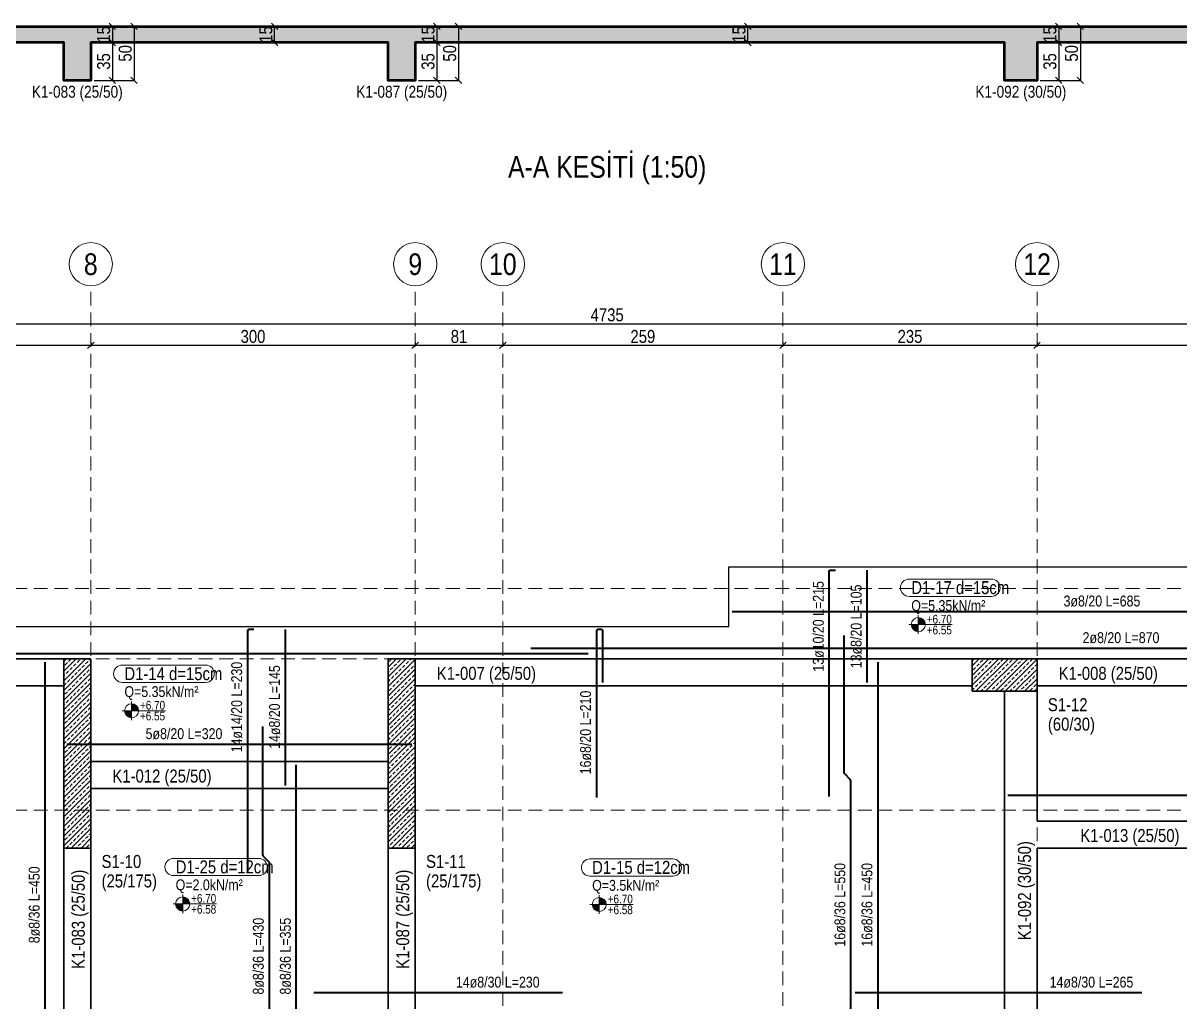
# Model space of a CAD drawing. Header units: millimetres. Extents: x 918 to 6439, y 631 to 3135.
# Drawn here: x 3231 to 4301, y 2207 to 3113 of the extents above; entities that cross this region are included whole.
import ezdxf
from ezdxf.enums import TextEntityAlignment as Align

# ---------------------------------------------------------------- set-up
doc = ezdxf.new("R2010")
doc.units = ezdxf.units.MM
doc.linetypes.add('DASHED', pattern=[19.05, 12.7, -6.35])
for name, color, linetype, lineweight in [('AKS BALONU (BEYKENT)', 7, 'Continuous', 20), ('AKS CIZGISI (BEYKENT)', 252, 'DASHED', 20), ('AKS OLCU (BEYKENT)', 200, 'Continuous', 20), ('AKS YAZISI (BEYKENT)', 3, 'Continuous', 20), ('DONATI (BEYKENT)', 4, 'Continuous', 40), ('DONATI YAZISI (BEYKENT)', 3, 'Continuous', 20), ('DOSEME ISMI (BEYKENT)', 9, 'Continuous', 20), ('DOSEME PAFTA (BEYKENT)', 3, 'Continuous', 20), ('KAT SINIRI (BEYKENT)', 41, 'Continuous', 25), ('KESIT CIZGISI (BEYKENT)', 3, 'Continuous', 50), ('KESIT ISMI (BEYKENT)', 6, 'Continuous', 20), ('KIRIS (BEYKENT)', 2, 'Continuous', 30), ('KIRIS ISMI (BEYKENT)', 40, 'Continuous', 20), ('KOLON (BEYKENT)', 3, 'Continuous', 30), ('KOLON ISMI (BEYKENT)', 91, 'Continuous', 20), ('KOT CIZGISI (BEYKENT)', 7, 'Continuous', 20), ('KOT YAZI (BEYKENT)', 7, 'Continuous', 20), ('OLCU (BEYKENT)', 14, 'Continuous', 20), ('TARAMA (BEYKENT)', 252, 'Continuous', 20), ('YUK YAZISI (BEYKENT)', 140, 'Continuous', 20)]:
    doc.layers.add(name, color=color, linetype=linetype, lineweight=lineweight)
doc.styles.add('DONATI YAZISI (BEYKENT)', font='')
doc.styles.add('YAZI (BEYKENT)', font='')
doc.styles.get('DONATI YAZISI (BEYKENT)').set_extended_font_data('Bahnschrift Light Condensed')
doc.styles.get('YAZI (BEYKENT)').set_extended_font_data('Bahnschrift Light Condensed')
doc.dimstyles.new('AKS_OLCU', dxfattribs={"dimtxt": 12, "dimasz": 3, "dimexe": 0.18, "dimexo": 3, "dimgap": 2, "dimtad": 1, "dimdec": 0, "dimrnd": 0.5, "dimzin": 12, "dimdsep": 46, "dimtxsty": 'YAZI (BEYKENT)', "dimtsz": 3, "dimcen": 0.09, "dimclrt": 7, "dimadec": 0, "dimazin": 0, "dimtfac": 1, "dimtdec": 4, "dimtix": 1, "dimtmove": 0, "dimatfit": 3, "dimfxl": 1, "dimtolj": 1, "dimtzin": 0, "dimarcsym": 0})
doc.dimstyles.new('PLAN_OLCU', dxfattribs={"dimtxt": 12, "dimasz": 3, "dimexe": 0.18, "dimexo": 3, "dimgap": 2, "dimtad": 1, "dimdec": 0, "dimrnd": 0.5, "dimzin": 12, "dimdsep": 46, "dimtxsty": 'YAZI (BEYKENT)', "dimtsz": 3, "dimcen": 0.09, "dimclrt": 7, "dimadec": 0, "dimazin": 0, "dimtfac": 1, "dimtdec": 4, "dimtix": 1, "dimtmove": 0, "dimatfit": 3, "dimfxl": 1, "dimtolj": 1, "dimtzin": 0, "dimarcsym": 0})
pattern_1 = [(45, (-160760.9784, -10846.006), (-4.49012806, 4.49012806), []), (45, (-160756.488, -10846.006), (-4.49012806, 4.49012806), [3.175, -1.5875])]

# ---------------------------------------------------------------- blocks, each defined once
blk = doc.blocks.new('*D210')
at = {"layer": 'AKS OLCU (BEYKENT)', "color": 0, "lineweight": -2, "transparency": 16777216}
for p, q in [((1401, 2831.6), (1407, 2837.6)), ((1404, 2837.6), (1404, 2834.7)), ((1404, 2834.6), (6139, 2834.6)), ((6136, 2831.6), (6142, 2837.6)), ((6139, 2837.6), (6139, 2834.7))]:
    blk.add_line(p, q, dxfattribs=at)
at = {"layer": 'DEFPOINTS', "color": 0, "transparency": 16777216}
for p in [(1404, 2834.6), (6139, 2834.6), (6139, 2834.6)]:
    blk.add_point(p, dxfattribs=at)
at = {"layer": 'AKS OLCU (BEYKENT)', "color": 7, "transparency": 16777216, "insert": (3771.5, 2842.7), "char_height": 12, "attachment_point": 5, "style": 'YAZI (BEYKENT)'}
blk.add_mtext('\\A1;4735', dxfattribs=at)
blk = doc.blocks.new('*D216')
at = {"layer": 'AKS OLCU (BEYKENT)', "color": 0, "lineweight": -2, "transparency": 16777216}
for p, q in [((2971, 2811.6), (2977, 2817.6)), ((2974, 2817.6), (2974, 2814.7)), ((2974, 2814.6), (3294, 2814.6)), ((3291, 2811.6), (3297, 2817.6)), ((3294, 2817.6), (3294, 2814.7))]:
    blk.add_line(p, q, dxfattribs=at)
at = {"layer": 'DEFPOINTS', "color": 0, "transparency": 16777216}
for p in [(2974, 2814.6), (3294, 2814.6), (3294, 2814.6)]:
    blk.add_point(p, dxfattribs=at)
at = {"layer": 'AKS OLCU (BEYKENT)', "color": 7, "transparency": 16777216, "insert": (3134, 2822.7), "char_height": 12, "attachment_point": 5, "style": 'YAZI (BEYKENT)'}
blk.add_mtext('\\A1;320', dxfattribs=at)
blk = doc.blocks.new('*D217')
at = {"layer": 'AKS OLCU (BEYKENT)', "color": 0, "lineweight": -2, "transparency": 16777216}
for p, q in [((3291, 2811.6), (3297, 2817.6)), ((3294, 2817.6), (3294, 2814.7)), ((3294, 2814.6), (3594, 2814.6)), ((3591, 2811.6), (3597, 2817.6)), ((3594, 2817.6), (3594, 2814.7))]:
    blk.add_line(p, q, dxfattribs=at)
at = {"layer": 'DEFPOINTS', "color": 0, "transparency": 16777216}
for p in [(3294, 2814.6), (3594, 2814.6), (3594, 2814.6)]:
    blk.add_point(p, dxfattribs=at)
at = {"layer": 'AKS OLCU (BEYKENT)', "color": 7, "transparency": 16777216, "insert": (3444, 2822.7), "char_height": 12, "attachment_point": 5, "style": 'YAZI (BEYKENT)'}
blk.add_mtext('\\A1;300', dxfattribs=at)
blk = doc.blocks.new('*D218')
at = {"layer": 'AKS OLCU (BEYKENT)', "color": 0, "lineweight": -2, "transparency": 16777216}
for p, q in [((3591, 2811.6), (3597, 2817.6)), ((3594, 2817.6), (3594, 2814.7)), ((3594, 2814.6), (3675, 2814.6)), ((3672, 2811.6), (3678, 2817.6)), ((3675, 2817.6), (3675, 2814.7))]:
    blk.add_line(p, q, dxfattribs=at)
at = {"layer": 'DEFPOINTS', "color": 0, "transparency": 16777216}
for p in [(3594, 2814.6), (3675, 2814.6), (3675, 2814.6)]:
    blk.add_point(p, dxfattribs=at)
at = {"layer": 'AKS OLCU (BEYKENT)', "color": 7, "transparency": 16777216, "insert": (3634.5, 2822.7), "char_height": 12, "attachment_point": 5, "style": 'YAZI (BEYKENT)'}
blk.add_mtext('\\A1;81', dxfattribs=at)
blk = doc.blocks.new('*D219')
at = {"layer": 'AKS OLCU (BEYKENT)', "color": 0, "lineweight": -2, "transparency": 16777216}
for p, q in [((3672, 2811.6), (3678, 2817.6)), ((3675, 2817.6), (3675, 2814.7)), ((3675, 2814.6), (3934, 2814.6)), ((3931, 2811.6), (3937, 2817.6)), ((3934, 2817.6), (3934, 2814.7))]:
    blk.add_line(p, q, dxfattribs=at)
at = {"layer": 'DEFPOINTS', "color": 0, "transparency": 16777216}
for p in [(3675, 2814.6), (3934, 2814.6), (3934, 2814.6)]:
    blk.add_point(p, dxfattribs=at)
at = {"layer": 'AKS OLCU (BEYKENT)', "color": 7, "transparency": 16777216, "insert": (3804.5, 2822.7), "char_height": 12, "attachment_point": 5, "style": 'YAZI (BEYKENT)'}
blk.add_mtext('\\A1;259', dxfattribs=at)
blk = doc.blocks.new('*D220')
at = {"layer": 'AKS OLCU (BEYKENT)', "color": 0, "lineweight": -2, "transparency": 16777216}
for p, q in [((4166, 2811.6), (4172, 2817.6)), ((4169, 2817.6), (4169, 2814.7)), ((4169, 2814.6), (4549, 2814.6)), ((4546, 2811.6), (4552, 2817.6)), ((4549, 2817.6), (4549, 2814.7))]:
    blk.add_line(p, q, dxfattribs=at)
at = {"layer": 'DEFPOINTS', "color": 0, "transparency": 16777216}
for p in [(4169, 2814.6), (4549, 2814.6), (4549, 2814.6)]:
    blk.add_point(p, dxfattribs=at)
at = {"layer": 'AKS OLCU (BEYKENT)', "color": 7, "transparency": 16777216, "insert": (4359, 2822.7), "char_height": 12, "attachment_point": 5, "style": 'YAZI (BEYKENT)'}
blk.add_mtext('\\A1;380', dxfattribs=at)
blk = doc.blocks.new('*D236')
at = {"layer": 'AKS OLCU (BEYKENT)', "color": 0, "lineweight": -2, "transparency": 16777216}
for p, q in [((3931, 2811.6), (3937, 2817.6)), ((3934, 2817.6), (3934, 2814.7)), ((3934, 2814.6), (4169, 2814.6)), ((4166, 2811.6), (4172, 2817.6)), ((4169, 2817.6), (4169, 2814.7))]:
    blk.add_line(p, q, dxfattribs=at)
at = {"layer": 'DEFPOINTS', "color": 0, "transparency": 16777216}
for p in [(3934, 2814.6), (4169, 2814.6), (4169, 2814.6)]:
    blk.add_point(p, dxfattribs=at)
at = {"layer": 'AKS OLCU (BEYKENT)', "color": 7, "transparency": 16777216, "insert": (4051.5, 2822.7), "char_height": 12, "attachment_point": 5, "style": 'YAZI (BEYKENT)'}
blk.add_mtext('\\A1;235', dxfattribs=at)
blk = doc.blocks.new('*D153')
at = {"layer": 'DEFPOINTS', "color": 0, "transparency": 16777216}
for p in [(3294, 3109.6), (3294, 3094.6), (3314, 3094.6)]:
    blk.add_point(p, dxfattribs=at)
at = {"layer": 'OLCU (BEYKENT)', "color": 0, "lineweight": -2, "transparency": 16777216}
for p, q in [((3317, 3106.6), (3311, 3112.6)), ((3297, 3109.6), (3314.2, 3109.6)), ((3314, 3109.6), (3314, 3094.6)), ((3297, 3094.6), (3314.2, 3094.6)), ((3317, 3091.6), (3311, 3097.6))]:
    blk.add_line(p, q, dxfattribs=at)
at = {"layer": 'OLCU (BEYKENT)', "color": 7, "lineweight": 20, "transparency": 16777216, "insert": (3305.9, 3102.1), "char_height": 12, "attachment_point": 5, "rotation": 90, "style": 'YAZI (BEYKENT)'}
blk.add_mtext('\\A1;15', dxfattribs=at)
blk = doc.blocks.new('*D154')
at = {"layer": 'DEFPOINTS', "color": 0, "transparency": 16777216}
for p in [(3294, 3094.6), (3294, 3059.6), (3314, 3059.6)]:
    blk.add_point(p, dxfattribs=at)
at = {"layer": 'OLCU (BEYKENT)', "color": 0, "lineweight": -2, "transparency": 16777216}
for p, q in [((3297, 3094.6), (3314.2, 3094.6)), ((3317, 3091.6), (3311, 3097.6)), ((3314, 3094.6), (3314, 3059.6)), ((3297, 3059.6), (3314.2, 3059.6)), ((3317, 3056.6), (3311, 3062.6))]:
    blk.add_line(p, q, dxfattribs=at)
at = {"layer": 'OLCU (BEYKENT)', "color": 7, "lineweight": 20, "transparency": 16777216, "insert": (3305.9, 3077.1), "char_height": 12, "attachment_point": 5, "rotation": 90, "style": 'YAZI (BEYKENT)'}
blk.add_mtext('\\A1;35', dxfattribs=at)
blk = doc.blocks.new('*D155')
at = {"layer": 'DEFPOINTS', "color": 0, "transparency": 16777216}
for p in [(3294, 3109.6), (3294, 3059.6), (3334, 3059.6)]:
    blk.add_point(p, dxfattribs=at)
at = {"layer": 'OLCU (BEYKENT)', "color": 0, "lineweight": -2, "transparency": 16777216}
for p, q in [((3337, 3106.6), (3331, 3112.6)), ((3297, 3109.6), (3334.2, 3109.6)), ((3334, 3109.6), (3334, 3059.6)), ((3297, 3059.6), (3334.2, 3059.6)), ((3337, 3056.6), (3331, 3062.6))]:
    blk.add_line(p, q, dxfattribs=at)
at = {"layer": 'OLCU (BEYKENT)', "color": 7, "lineweight": 20, "transparency": 16777216, "insert": (3325.9, 3084.6), "char_height": 12, "attachment_point": 5, "rotation": 90, "style": 'YAZI (BEYKENT)'}
blk.add_mtext('\\A1;50', dxfattribs=at)
blk = doc.blocks.new('*D156')
at = {"layer": 'DEFPOINTS', "color": 0, "transparency": 16777216}
for p in [(3594, 3109.6), (3594, 3094.6), (3614, 3094.6)]:
    blk.add_point(p, dxfattribs=at)
at = {"layer": 'OLCU (BEYKENT)', "color": 0, "lineweight": -2, "transparency": 16777216}
for p, q in [((3617, 3106.6), (3611, 3112.6)), ((3597, 3109.6), (3614.2, 3109.6)), ((3614, 3109.6), (3614, 3094.6)), ((3597, 3094.6), (3614.2, 3094.6)), ((3617, 3091.6), (3611, 3097.6))]:
    blk.add_line(p, q, dxfattribs=at)
at = {"layer": 'OLCU (BEYKENT)', "color": 7, "lineweight": 20, "transparency": 16777216, "insert": (3605.9, 3102.1), "char_height": 12, "attachment_point": 5, "rotation": 90, "style": 'YAZI (BEYKENT)'}
blk.add_mtext('\\A1;15', dxfattribs=at)
blk = doc.blocks.new('*D157')
at = {"layer": 'DEFPOINTS', "color": 0, "transparency": 16777216}
for p in [(3594, 3094.6), (3594, 3059.6), (3614, 3059.6)]:
    blk.add_point(p, dxfattribs=at)
at = {"layer": 'OLCU (BEYKENT)', "color": 0, "lineweight": -2, "transparency": 16777216}
for p, q in [((3597, 3094.6), (3614.2, 3094.6)), ((3617, 3091.6), (3611, 3097.6)), ((3614, 3094.6), (3614, 3059.6)), ((3597, 3059.6), (3614.2, 3059.6)), ((3617, 3056.6), (3611, 3062.6))]:
    blk.add_line(p, q, dxfattribs=at)
at = {"layer": 'OLCU (BEYKENT)', "color": 7, "lineweight": 20, "transparency": 16777216, "insert": (3605.9, 3077.1), "char_height": 12, "attachment_point": 5, "rotation": 90, "style": 'YAZI (BEYKENT)'}
blk.add_mtext('\\A1;35', dxfattribs=at)
blk = doc.blocks.new('*D158')
at = {"layer": 'DEFPOINTS', "color": 0, "transparency": 16777216}
for p in [(3594, 3109.6), (3594, 3059.6), (3634, 3059.6)]:
    blk.add_point(p, dxfattribs=at)
at = {"layer": 'OLCU (BEYKENT)', "color": 0, "lineweight": -2, "transparency": 16777216}
for p, q in [((3637, 3106.6), (3631, 3112.6)), ((3597, 3109.6), (3634.2, 3109.6)), ((3634, 3109.6), (3634, 3059.6)), ((3597, 3059.6), (3634.2, 3059.6)), ((3637, 3056.6), (3631, 3062.6))]:
    blk.add_line(p, q, dxfattribs=at)
at = {"layer": 'OLCU (BEYKENT)', "color": 7, "lineweight": 20, "transparency": 16777216, "insert": (3625.9, 3084.6), "char_height": 12, "attachment_point": 5, "rotation": 90, "style": 'YAZI (BEYKENT)'}
blk.add_mtext('\\A1;50', dxfattribs=at)
blk = doc.blocks.new('*D159')
at = {"layer": 'DEFPOINTS', "color": 0, "transparency": 16777216}
for p in [(4169, 3109.6), (4169, 3094.6), (4189, 3094.6)]:
    blk.add_point(p, dxfattribs=at)
at = {"layer": 'OLCU (BEYKENT)', "color": 0, "lineweight": -2, "transparency": 16777216}
for p, q in [((4192, 3106.6), (4186, 3112.6)), ((4172, 3109.6), (4189.2, 3109.6)), ((4189, 3109.6), (4189, 3094.6)), ((4172, 3094.6), (4189.2, 3094.6)), ((4192, 3091.6), (4186, 3097.6))]:
    blk.add_line(p, q, dxfattribs=at)
at = {"layer": 'OLCU (BEYKENT)', "color": 7, "lineweight": 20, "transparency": 16777216, "insert": (4180.9, 3102.1), "char_height": 12, "attachment_point": 5, "rotation": 90, "style": 'YAZI (BEYKENT)'}
blk.add_mtext('\\A1;15', dxfattribs=at)
blk = doc.blocks.new('*D160')
at = {"layer": 'DEFPOINTS', "color": 0, "transparency": 16777216}
for p in [(4169, 3094.6), (4169, 3059.6), (4189, 3059.6)]:
    blk.add_point(p, dxfattribs=at)
at = {"layer": 'OLCU (BEYKENT)', "color": 0, "lineweight": -2, "transparency": 16777216}
for p, q in [((4172, 3094.6), (4189.2, 3094.6)), ((4192, 3091.6), (4186, 3097.6)), ((4189, 3094.6), (4189, 3059.6)), ((4172, 3059.6), (4189.2, 3059.6)), ((4192, 3056.6), (4186, 3062.6))]:
    blk.add_line(p, q, dxfattribs=at)
at = {"layer": 'OLCU (BEYKENT)', "color": 7, "lineweight": 20, "transparency": 16777216, "insert": (4180.9, 3077.1), "char_height": 12, "attachment_point": 5, "rotation": 90, "style": 'YAZI (BEYKENT)'}
blk.add_mtext('\\A1;35', dxfattribs=at)
blk = doc.blocks.new('*D161')
at = {"layer": 'DEFPOINTS', "color": 0, "transparency": 16777216}
for p in [(4169, 3109.6), (4169, 3059.6), (4209, 3059.6)]:
    blk.add_point(p, dxfattribs=at)
at = {"layer": 'OLCU (BEYKENT)', "color": 0, "lineweight": -2, "transparency": 16777216}
for p, q in [((4212, 3106.6), (4206, 3112.6)), ((4172, 3109.6), (4209.2, 3109.6)), ((4209, 3109.6), (4209, 3059.6)), ((4172, 3059.6), (4209.2, 3059.6)), ((4212, 3056.6), (4206, 3062.6))]:
    blk.add_line(p, q, dxfattribs=at)
at = {"layer": 'OLCU (BEYKENT)', "color": 7, "lineweight": 20, "transparency": 16777216, "insert": (4200.9, 3084.6), "char_height": 12, "attachment_point": 5, "rotation": 90, "style": 'YAZI (BEYKENT)'}
blk.add_mtext('\\A1;50', dxfattribs=at)
blk = doc.blocks.new('*D182')
at = {"layer": 'DEFPOINTS', "color": 0, "transparency": 16777216}
for p in [(3881.5, 3109.6), (3901.5, 3109.6), (3881.5, 3094.6)]:
    blk.add_point(p, dxfattribs=at)
at = {"layer": 'OLCU (BEYKENT)', "color": 0, "lineweight": -2, "transparency": 16777216}
for p, q in [((3904.5, 3106.6), (3898.5, 3112.6)), ((3884.5, 3109.6), (3901.7, 3109.6)), ((3901.5, 3094.6), (3901.5, 3109.6)), ((3884.5, 3094.6), (3901.7, 3094.6)), ((3904.5, 3091.6), (3898.5, 3097.6))]:
    blk.add_line(p, q, dxfattribs=at)
at = {"layer": 'OLCU (BEYKENT)', "color": 7, "lineweight": 20, "transparency": 16777216, "insert": (3893.4, 3102.1), "char_height": 12, "attachment_point": 5, "rotation": 90, "style": 'YAZI (BEYKENT)'}
blk.add_mtext('\\A1;15', dxfattribs=at)
blk = doc.blocks.new('*D184')
at = {"layer": 'DEFPOINTS', "color": 0, "transparency": 16777216}
for p in [(3444, 3109.6), (3464, 3109.6), (3444, 3094.6)]:
    blk.add_point(p, dxfattribs=at)
at = {"layer": 'OLCU (BEYKENT)', "color": 0, "lineweight": -2, "transparency": 16777216}
for p, q in [((3467, 3106.6), (3461, 3112.6)), ((3447, 3109.6), (3464.2, 3109.6)), ((3464, 3094.6), (3464, 3109.6)), ((3447, 3094.6), (3464.2, 3094.6)), ((3467, 3091.6), (3461, 3097.6))]:
    blk.add_line(p, q, dxfattribs=at)
at = {"layer": 'OLCU (BEYKENT)', "color": 7, "lineweight": 20, "transparency": 16777216, "insert": (3455.9, 3102.1), "char_height": 12, "attachment_point": 5, "rotation": 90, "style": 'YAZI (BEYKENT)'}
blk.add_mtext('\\A1;15', dxfattribs=at)

msp = doc.modelspace()

# ---------------------------------------------------------------- hatches: boundary and pattern name
at = {"layer": 'KOT CIZGISI (BEYKENT)', "true_color": 0x000000}
h = msp.add_hatch(color=18, dxfattribs=at)
h.dxf.hatch_style = 1
h.paths.add_polyline_path([(4059.2, 2562.8), (4059.2, 2556.3), (4065.7, 2556.3, 0.414214)])
h = msp.add_hatch(color=18, dxfattribs=at)
h.dxf.hatch_style = 1
h.paths.add_polyline_path([(4059.2, 2556.3), (4052.7, 2556.3, 0.414214), (4059.2, 2549.7)])
h = msp.add_hatch(color=18, dxfattribs=at)
h.dxf.hatch_style = 1
h.paths.add_polyline_path([(3331.7, 2483.2), (3331.7, 2476.6), (3338.2, 2476.6, 0.414214)])
h = msp.add_hatch(color=18, dxfattribs=at)
h.dxf.hatch_style = 1
h.paths.add_polyline_path([(3331.7, 2476.6), (3325.1, 2476.6, 0.414214), (3331.7, 2470.1)])
h = msp.add_hatch(color=18, dxfattribs=at)
h.dxf.hatch_style = 1
h.paths.add_polyline_path([(3379, 2304.5), (3379, 2297.9), (3385.5, 2297.9, 0.414214)])
h = msp.add_hatch(color=18, dxfattribs=at)
h.dxf.hatch_style = 1
h.paths.add_polyline_path([(3764.1, 2303.9), (3764.1, 2297.4), (3770.7, 2297.4, 0.414214)])
h = msp.add_hatch(color=18, dxfattribs=at)
h.dxf.hatch_style = 1
h.paths.add_polyline_path([(3379, 2297.9), (3372.5, 2297.9, 0.414214), (3379, 2291.4)])
h = msp.add_hatch(color=18, dxfattribs=at)
h.dxf.hatch_style = 1
h.paths.add_polyline_path([(3764.1, 2297.4), (3757.6, 2297.4, 0.414214), (3764.1, 2290.9)])
at = {"layer": 'TARAMA (BEYKENT)'}
h = msp.add_hatch(dxfattribs=at)
h.set_pattern_fill('ANSI33', color=256, style=0)
h.set_pattern_definition([(45, (-155060.9784, -10846.006), (-4.49012806, 4.49012806), []), (45, (-155056.488, -10846.006), (-4.49012806, 4.49012806), [3.175, -1.5875])])
h.paths.add_polyline_path([(1404, 3109.6), (6139, 3109.6), (6139, 3059.6), (6114, 3059.6), (6114, 3094.6), (5744, 3094.6), (5744, 3059.6), (5714, 3059.6), (5714, 3094.6), (5164, 3094.6), (5164, 3059.6), (5139, 3059.6), (5139, 3094.6), (4869, 3094.6), (4869, 3059.6), (4844, 3059.6), (4844, 3094.6), (4574, 3094.6), (4574, 3059.6), (4549, 3059.6), (4549, 3094.6), (4169, 3094.6), (4169, 3059.6), (4139, 3059.6), (4139, 3094.6), (3594, 3094.6), (3594, 3059.6), (3569, 3059.6), (3569, 3094.6), (3294, 3094.6), (3294, 3059.6), (3269, 3059.6), (3269, 3094.6), (2999, 3094.6), (2999, 3059.6), (2974, 3059.6), (2974, 3094.6), (2699, 3094.6), (2699, 3059.6), (2674, 3059.6), (2674, 3094.6), (2399, 3094.6), (2399, 3059.6), (2374, 3059.6), (2374, 3094.6), (1829, 3094.6), (1829, 3059.6), (1799, 3059.6), (1799, 3094.6), (1429, 3094.6), (1429, 3059.6), (1404, 3059.6)])
h = msp.add_hatch(dxfattribs=at)
h.set_pattern_fill('ANSI33', color=256, style=0)
h.set_pattern_definition(pattern_1)
h.paths.add_polyline_path([(3269, 2349.6), (3294, 2349.6), (3294, 2524.6), (3269, 2524.6)])
h = msp.add_hatch(dxfattribs=at)
h.set_pattern_fill('ANSI33', color=256, style=0)
h.set_pattern_definition(pattern_1)
h.paths.add_polyline_path([(3569, 2349.6), (3594, 2349.6), (3594, 2524.6), (3569, 2524.6)])
h = msp.add_hatch(dxfattribs=at)
h.set_pattern_fill('ANSI33', color=256, style=0)
h.set_pattern_definition(pattern_1)
h.paths.add_polyline_path([(4109, 2494.6), (4169, 2494.6), (4169, 2524.6), (4109, 2524.6)])

# ---------------------------------------------------------------- linework, layer by layer
at = {"layer": 'AKS BALONU (BEYKENT)'}
for centre in [(3294, 2889.6), (3594, 2889.6), (3675, 2889.6), (3934, 2889.6), (4169, 2889.6)]:
    msp.add_circle(centre, 20, dxfattribs=at)
at = {"layer": 'AKS CIZGISI (BEYKENT)'}
for p, q in [((3294, 679.6), (3294, 2869.6)), ((3594, 679.6), (3594, 2869.6)), ((3675, 679.6), (3675, 2869.6)), ((3934, 679.6), (3934, 2869.6)), ((4169, 679.6), (4169, 2869.6)), ((1184, 2589.6), (6359, 2589.6)), ((1184, 2524.6), (6359, 2524.6)), ((1184, 2384.6), (6359, 2384.6))]:
    msp.add_line(p, q, dxfattribs=at)
at = {"layer": 'DONATI (BEYKENT)'}
for points in [[(3976.7, 2397.3), (3976.7, 2605.1, -0.414214), (3978.2, 2606.6), (3982.7, 2606.6)], [(3444.9, 2551.6), (3440.4, 2551.6, 0.414214), (3438.9, 2550.1), (3438.9, 2327.1)], [(3767.5, 2502.6), (3767.5, 2550.1, 0.414214), (3766, 2551.6), (3763, 2551.6, 0.414214), (3761.5, 2550.1), (3761.5, 2396.3)], [(3990.7, 2000.3), (3990.7, 2174.9, -0.198912), (3991.2, 2176), (3996.3, 2181.1, 0.198912), (3996.7, 2182.2), (3996.7, 2411.9, 0.198912), (3996.3, 2413), (3991.2, 2418.1, -0.198912), (3990.7, 2419.2), (3990.7, 2546.1)], [(3452.9, 2462.1), (3452.9, 2343.2, 0.198912), (3453.4, 2342.1), (3458.5, 2337, -0.198912), (3458.9, 2335.9), (3458.9, 2163.2, -0.198912), (3458.5, 2162.1), (3453.4, 2157, 0.198912), (3452.9, 2155.9), (3452.9, 2035.8)]]:
    msp.add_lwpolyline(points, format="xyb", dxfattribs=at)
for points in [[(4011.7, 2606.6), (4011.7, 2502.6)], [(4571, 2568.1), (3887, 2568.1)], [(3473.9, 2407.6), (3473.9, 2551.6)], [(3754, 2529.2), (2554, 2529.2)], [(4571, 2534.2), (3701, 2534.2)], [(3251.7, 2072.6), (3251.7, 2521.6)], [(4021.7, 2521.6), (4021.7, 2072.6)], [(3591, 2445.4), (3272, 2445.4)], [(3483.9, 2072.6), (3483.9, 2426.6)], [(4571, 2398.1), (4142, 2398.1)], [(3730.3, 2215.6), (3500.3, 2215.6)], [(4266, 2215.6), (4000.8, 2215.6)]]:
    msp.add_lwpolyline(points, dxfattribs=at)
at = {"layer": 'DOSEME PAFTA (BEYKENT)'}
for points in [[(4050.7, 2598.4), (4126.8, 2598.4, -1), (4126.8, 2582.4), (4050.7, 2582.4, -1)], [(3323.1, 2518.8), (3400.2, 2518.8, -1), (3400.2, 2502.8), (3323.1, 2502.8, -1)], [(3370.5, 2340.1), (3449.2, 2340.1, -1), (3449.2, 2324.1), (3370.5, 2324.1, -1)], [(3755.6, 2339.6), (3832.1, 2339.6, -1), (3832.1, 2323.6), (3755.6, 2323.6, -1)]]:
    msp.add_lwpolyline(points, format="xyb", close=True, dxfattribs=at)
at = {"layer": 'KAT SINIRI (BEYKENT)'}
msp.add_lwpolyline([(4549, 939.6), (3884, 939.6), (3884, 994.6), (2084, 994.6), (2084, 939.6), (1404, 939.6), (1404, 1664.6), (1384, 1664.6), (1384, 1714.6), (1404, 1714.6), (1404, 2609.6), (2084, 2609.6), (2084, 2554.6), (3884, 2554.6), (3884, 2609.6), (4549, 2609.6)], dxfattribs=at)
at = {"layer": 'KESIT CIZGISI (BEYKENT)'}
for points in [[(1404, 3109.6), (6139, 3109.6)], [(4549, 3094.6), (4169, 3094.6), (4169, 3059.6), (4139, 3059.6), (4139, 3094.6), (3594, 3094.6), (3594, 3059.6), (3569, 3059.6), (3569, 3094.6), (3294, 3094.6), (3294, 3059.6), (3269, 3059.6), (3269, 3094.6), (2999, 3094.6)]]:
    msp.add_lwpolyline(points, dxfattribs=at)
at = {"layer": 'KIRIS (BEYKENT)'}
for p, q in [((2999, 2524.6), (3269, 2524.6)), ((3594, 2524.6), (4109, 2524.6)), ((4169, 2524.6), (4549, 2524.6)), ((3269, 2499.6), (2999, 2499.6)), ((4109, 2499.6), (3594, 2499.6)), ((4139, 2129.6), (4139, 2494.6)), ((4549, 2499.6), (4169, 2499.6)), ((4169, 2494.6), (4169, 2374.6)), ((3294, 2429.6), (3569, 2429.6)), ((3569, 2404.6), (3294, 2404.6)), ((4169, 2374.6), (4549, 2374.6)), ((3269, 2094.6), (3269, 2349.6)), ((3294, 2349.6), (3294, 2094.6)), ((3569, 2094.6), (3569, 2349.6)), ((3594, 2349.6), (3594, 2094.6)), ((4549, 2349.6), (4169, 2349.6)), ((4169, 2349.6), (4169, 2129.6))]:
    msp.add_line(p, q, dxfattribs=at)
at = {"layer": 'KOLON (BEYKENT)'}
for points in [[(3269, 2349.6), (3294, 2349.6), (3294, 2524.6), (3269, 2524.6)], [(3569, 2349.6), (3594, 2349.6), (3594, 2524.6), (3569, 2524.6)], [(4109, 2494.6), (4169, 2494.6), (4169, 2524.6), (4109, 2524.6)]]:
    msp.add_lwpolyline(points, close=True, dxfattribs=at)
at = {"layer": 'KOT CIZGISI (BEYKENT)'}
for p, q in [((4059.2, 2565), (4059.2, 2547.6)), ((4050.5, 2556.3), (4090.5, 2556.3)), ((3331.7, 2485.3), (3331.7, 2467.9)), ((3323, 2476.6), (3363, 2476.6)), ((3379, 2306.6), (3379, 2289.2)), ((3764.1, 2306.1), (3764.1, 2288.7)), ((3370.3, 2297.9), (3410.3, 2297.9)), ((3755.5, 2297.4), (3795.5, 2297.4))]:
    msp.add_line(p, q, dxfattribs=at)
for centre in [(4059.2, 2556.3), (3331.7, 2476.6), (3379, 2297.9), (3764.1, 2297.4)]:
    msp.add_circle(centre, 6.52, dxfattribs=at)

# ---------------------------------------------------------------- texts
at = {"layer": 'AKS YAZISI (BEYKENT)', "style": 'YAZI (BEYKENT)'}
for s, p in [('8', (3294, 2889.6)), ('9', (3594, 2889.6)), ('10', (3675, 2889.6)), ('11', (3934, 2889.6)), ('12', (4169, 2889.6))]:
    msp.add_text(s, height=20, dxfattribs=at).set_placement(p, align=Align.MIDDLE_CENTER)
at = {"layer": 'DONATI YAZISI (BEYKENT)', "style": 'DONATI YAZISI (BEYKENT)'}
for s, p in [('13ø10/20 L=215', (3966.7, 2554.6)), ('13ø8/20 L=105', (4001.7, 2554.6)), ('14ø14/20 L=230', (3428.9, 2480)), ('14ø8/20 L=145', (3463.9, 2480)), ('16ø8/20 L=210', (3751.5, 2456.5)), ('8ø8/36 L=450', (3241.7, 2297.1)), ('16ø8/36 L=550', (3986.7, 2297.1)), ('16ø8/36 L=450', (4011.7, 2297.1)), ('8ø8/36 L=430', (3448.9, 2249.6)), ('8ø8/36 L=355', (3473.9, 2249.6))]:
    msp.add_text(s, height=10, rotation=90, dxfattribs=at).set_placement(p, align=Align.MIDDLE_CENTER)
for s, p in [('3ø8/20 L=685', (4229, 2578.1)), ('2ø8/20 L=870', (4246.6, 2544.2)), ('5ø8/20 L=320', (3380.2, 2455.4)), ('14ø8/30 L=230', (3670.3, 2225.6)), ('14ø8/30 L=265', (4219.3, 2225.6))]:
    msp.add_text(s, height=10, dxfattribs=at).set_placement(p, align=Align.MIDDLE_CENTER)
at = {"layer": 'DOSEME ISMI (BEYKENT)', "style": 'YAZI (BEYKENT)'}
for s, p in [('D1-17 d=15cm', (4052.7, 2580.9)), ('D1-14 d=15cm', (3325.1, 2501.3)), ('D1-25 d=12cm', (3372.5, 2322.6)), ('D1-15 d=12cm', (3757.6, 2322.1))]:
    msp.add_text(s, height=12, dxfattribs=at).set_placement(p, align=Align.BOTTOM_LEFT)
at = {"layer": 'KESIT ISMI (BEYKENT)', "lineweight": 20, "style": 'YAZI (BEYKENT)'}
msp.add_text('A-A KESİTİ (1:50)', height=20, dxfattribs=at).set_placement((3771.5, 2989.6), align=Align.TOP_CENTER)
at = {"layer": 'KIRIS ISMI (BEYKENT)', "style": 'YAZI (BEYKENT)'}
for s, p in [('K1-083 (25/50)', (3281.5, 3054.6)), ('K1-087 (25/50)', (3581.5, 3054.6)), ('K1-092 (30/50)', (4154, 3054.6))]:
    msp.add_text(s, height=11, dxfattribs=at).set_placement(p, align=Align.TOP_CENTER)
for s, p in [('K1-007 (25/50)', (3614, 2501.6)), ('K1-008 (25/50)', (4189, 2501.6)), ('K1-012 (25/50)', (3314, 2406.6)), ('K1-013 (25/50)', (4209, 2351.6))]:
    msp.add_text(s, height=12, dxfattribs=at).set_placement(p, align=Align.BOTTOM_LEFT)
for s, p in [('K1-092 (30/50)', (4167, 2356)), ('K1-083 (25/50)', (3292, 2329.6)), ('K1-087 (25/50)', (3592, 2329.6))]:
    msp.add_text(s, height=12, rotation=90, dxfattribs=at).set_placement(p, align=Align.BOTTOM_RIGHT)
at = {"layer": 'KOLON ISMI (BEYKENT)', "style": 'YAZI (BEYKENT)'}
for s, p in [('S1-12', (4179, 2472.6)), ('(60/30)', (4179, 2454.6)), ('S1-10', (3304, 2327.6)), ('S1-11', (3604, 2327.6)), ('(25/175)', (3304, 2309.6)), ('(25/175)', (3604, 2309.6))]:
    msp.add_text(s, height=12, dxfattribs=at).set_placement(p, align=Align.BOTTOM_LEFT)
at = {"layer": 'KOT YAZI (BEYKENT)', "style": 'YAZI (BEYKENT)'}
for s, p in [('+6.70', (4067, 2554.9)), ('+6.55', (4067, 2544.9)), ('+6.70', (3339.5, 2475.3)), ('+6.55', (3339.5, 2465.3)), ('+6.70', (3386.8, 2296.6)), ('+6.70', (3772, 2296.1)), ('+6.58', (3386.8, 2286.6)), ('+6.58', (3772, 2286.1))]:
    msp.add_text(s, height=8, dxfattribs=at).set_placement(p, align=Align.BOTTOM_LEFT)
at = {"layer": 'YUK YAZISI (BEYKENT)', "style": 'YAZI (BEYKENT)'}
for s, p in [('Q=5.35kN/m²', (4052.7, 2565.9)), ('Q=5.35kN/m²', (3325.1, 2486.3)), ('Q=2.0kN/m²', (3372.5, 2307.6)), ('Q=3.5kN/m²', (3757.6, 2307.1))]:
    msp.add_text(s, height=10, dxfattribs=at).set_placement(p, align=Align.BOTTOM_LEFT)

# ---------------------------------------------------------------- dimensions: what is measured, and where the dimension line sits
at = {"layer": 'AKS OLCU (BEYKENT)'}
for p1, p2, picture, middle in [((1404, 2834.6), (6139, 2834.6), '*D210', (3771.5, 2842.7)), ((2974, 2814.6), (3294, 2814.6), '*D216', (3134, 2822.7)), ((3294, 2814.6), (3594, 2814.6), '*D217', (3444, 2822.7)), ((3594, 2814.6), (3675, 2814.6), '*D218', (3634.5, 2822.7)), ((3675, 2814.6), (3934, 2814.6), '*D219', (3804.5, 2822.7)), ((4169, 2814.6), (4549, 2814.6), '*D220', (4359, 2822.7))]:
    dim = msp.add_aligned_dim(p1=p1, p2=p2, distance=0, dimstyle='AKS_OLCU', dxfattribs=at)
    dim.commit()
    dim.dimension.update_dxf_attribs({"geometry": picture, "text_midpoint": middle})
dim = msp.add_linear_dim(base=(4169, 2814.6), p1=(3934, 2814.6), p2=(4169, 2814.6), angle=180, dimstyle='AKS_OLCU', override={"dimtmove": 1}, dxfattribs=at)
dim.commit()
dim.dimension.update_dxf_attribs({"geometry": '*D236', "text_midpoint": (4051.5, 2822.7)})
at = {"layer": 'OLCU (BEYKENT)', "lineweight": 20}
for p1, p2, distance, picture, middle in [((3294, 3109.6), (3294, 3094.6), 20, '*D153', (3305.9, 3102.1)), ((3294, 3109.6), (3294, 3059.6), 40, '*D155', (3325.9, 3084.6)), ((3444, 3094.6), (3444, 3109.6), -20, '*D184', (3455.9, 3102.1)), ((3594, 3109.6), (3594, 3094.6), 20, '*D156', (3605.9, 3102.1)), ((3594, 3109.6), (3594, 3059.6), 40, '*D158', (3625.9, 3084.6)), ((3881.5, 3094.6), (3881.5, 3109.6), -20, '*D182', (3893.4, 3102.1)), ((4169, 3109.6), (4169, 3094.6), 20, '*D159', (4180.9, 3102.1)), ((4169, 3109.6), (4169, 3059.6), 40, '*D161', (4200.9, 3084.6)), ((3294, 3094.6), (3294, 3059.6), 20, '*D154', (3305.9, 3077.1)), ((3594, 3094.6), (3594, 3059.6), 20, '*D157', (3605.9, 3077.1)), ((4169, 3094.6), (4169, 3059.6), 20, '*D160', (4180.9, 3077.1))]:
    dim = msp.add_aligned_dim(p1=p1, p2=p2, distance=distance, dimstyle='PLAN_OLCU', dxfattribs=at)
    dim.commit()
    dim.dimension.update_dxf_attribs({"geometry": picture, "text_midpoint": middle})

doc.saveas('drawing.dxf')
